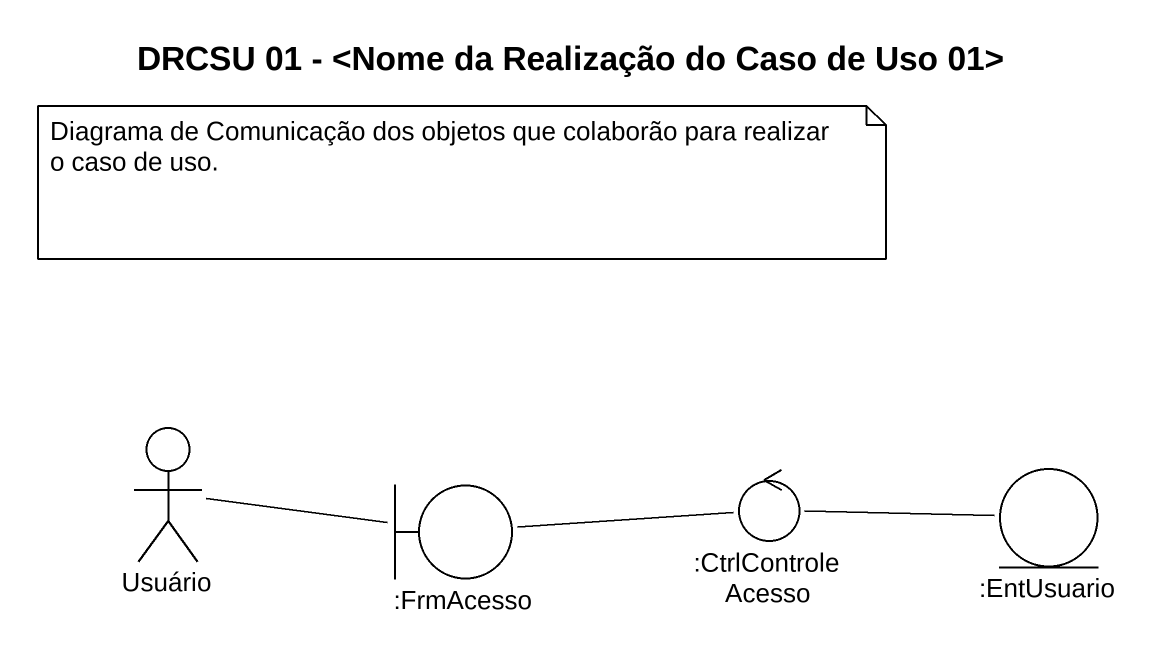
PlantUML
@startuml
title DRCSU 01 - <Nome da Realização do Caso de Uso 01>
actor Usuário
boundary ":FrmAcesso" as FrmAcesso
control ":CtrlControleAcesso" as CtrlControleAcesso
entity ":EntUsuario" as EntUsuario
Usuário -right- FrmAcesso
FrmAcesso -right- CtrlControleAcesso
CtrlControleAcesso -right- EntUsuario
note as N1
  Diagrama de Comunicação dos objetos que colaborão para realizar o caso de uso.
end note
@enduml
